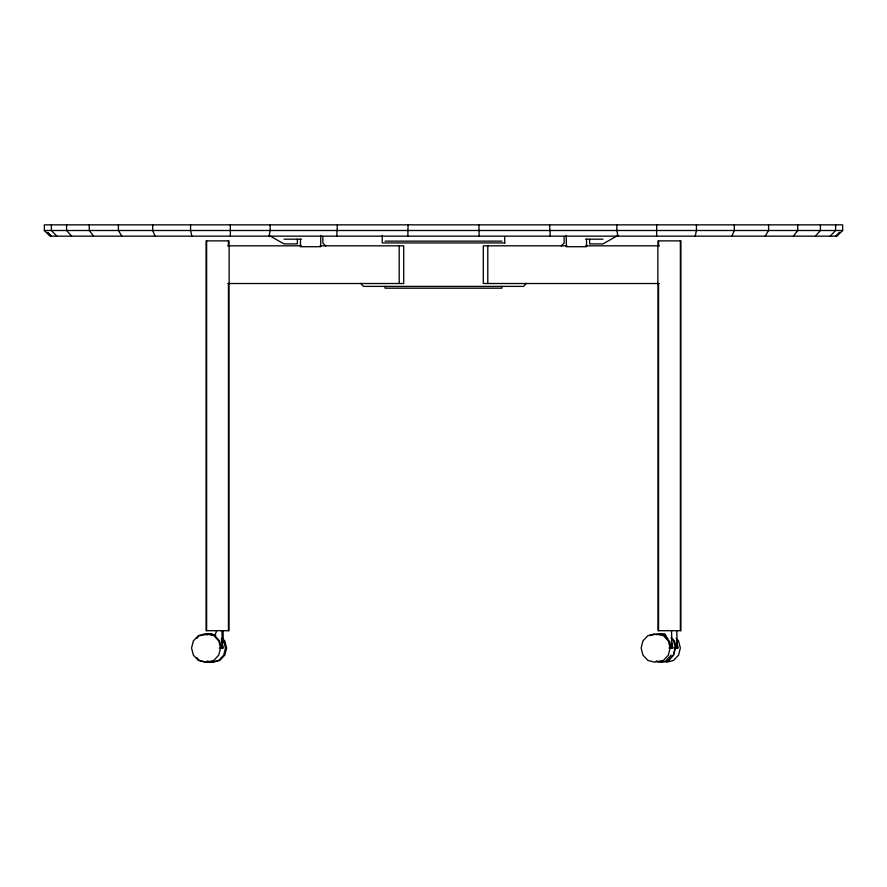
<?xml version="1.0" encoding="UTF-8"?>
<svg xmlns="http://www.w3.org/2000/svg" width="887" height="887" viewBox="0 0 887 887"><rect width="100%" height="100%" fill="white"/><g stroke="black" fill="none" stroke-linecap="round" stroke-linejoin="round"><path stroke-width="1.33" d="M656.624 236.153L656.679 224.843M407.843 236.153L408.064 224.843M336.738 236.153L337.404 224.843M269.038 236.153L270.169 230.498L270.169 224.843M695.186 236.153L696.439 230.498L696.439 224.843M675.085 648.02L673.311 655.094L668.366 660.394M221.617 648.02L219.499 640.957L214.898 635.646L216.672 630.701M731.919 236.153L734.314 230.498L734.314 224.843M765.171 236.153L768.597 230.498L768.597 224.843M793.433 236.153L797.723 230.498L797.723 224.843M815.43 236.153L820.408 230.498L820.408 224.843M526.401 283.352L523.574 286.39L363.426 286.39L360.599 283.352M561.305 245.976L564.143 242.949L564.143 237.217M196.903 638.296L199.375 635.646M666.248 660.394L671.193 655.094M830.177 236.153L835.609 230.498L835.609 224.843M835.609 236.153L839.346 232.383M842.65 230.498L837.006 236.153L49.994 236.153L44.35 230.498L44.35 224.843L842.65 224.843L842.65 230.498L44.35 230.498M617.995 235.41L602.96 243.903L589.633 243.903L589.633 239.18M205.008 633.883L198.289 635.646L193.344 640.957L191.57 648.02L193.344 655.094L198.289 660.394L205.008 662.157L210.452 661.569M200.407 635.646L207.126 633.883L213.834 635.646L218.79 640.957L220.553 648.02L218.79 655.094L213.834 660.394L207.126 662.157M204.853 634.77L208.212 633.883L211.561 634.77M206.593 634.77L209.953 633.883L215.552 635.358M207.68 634.77L211.039 633.883L215.508 635.059M212.071 662.157L218.79 660.394L223.735 655.094L225.498 648.02L223.735 640.957L221.262 638.296M654.584 633.883L647.865 635.646L642.92 640.957L641.146 648.02L642.92 655.094L647.865 660.394L654.584 662.157L663.421 660.394L668.366 655.094L670.128 648.02L668.366 640.957L663.421 635.646L656.702 633.883L649.983 635.646M656.169 634.77L659.529 633.883L666.248 635.646M658.62 634.77L661.968 633.883L665.328 634.77M661.447 634.77L664.795 633.883M661.647 662.157L668.687 660.394L673.632 655.094L675.406 648.02L673.632 640.957L671.16 638.296M284.04 239.18L301.469 239.18M585.531 239.18L602.96 239.18M385.069 241.142L501.931 241.142M504.891 242.949L382.275 242.949L382.275 235.41M227.771 245.821L301.436 245.821M320.007 245.821L403.707 245.821L403.707 283.518L227.771 283.518M566.993 245.821L483.293 245.821L483.293 283.518L659.229 283.518M585.564 245.821L659.229 245.821M214.898 635.646L215.608 635.646M219.355 648.02L223.38 648.02L221.617 640.957M668.931 648.02L672.956 648.02L671.193 640.957M674.198 648.02L678.233 648.02L676.459 640.957M661.968 662.157L656.169 661.27M661.447 661.27L666.924 662.157L673.632 660.394L678.588 655.094L680.351 648.02L678.588 640.957L676.105 638.296M656.491 661.27L659.85 662.157M207.68 661.27L211.039 662.157M206.593 661.27L213.157 662.157L219.876 660.394L224.821 655.094L226.584 648.02L224.821 640.957L223.169 639.183M204.964 661.868L199.375 660.394L196.903 657.744M269.005 235.41L284.04 243.903L297.367 243.903L297.367 239.18M667.833 638.296L664.474 635.646L669.075 640.957L671.193 648.02M56.823 236.153L51.391 230.498L51.391 224.843M325.695 245.976L322.857 242.949L322.857 237.217M71.57 236.153L66.592 230.498L66.592 224.843M671.282 637.42L674.342 640.957L676.459 648.02M93.567 236.153L89.277 230.498L89.277 224.843M121.829 236.153L118.403 230.498L118.403 224.843M155.081 236.153L152.686 230.498L152.686 224.843M191.814 236.153L190.561 230.498L190.561 224.843M617.962 236.153L616.831 230.498L616.831 224.843M676.227 643.308L677.169 648.02L676.814 630.701M670.96 643.308L671.902 648.02L671.548 630.701M221.85 645.669L222.327 648.02L221.972 630.701M550.262 236.153L549.596 224.843M479.157 236.153L478.936 224.843M223.047 630.701L223.302 642.687M230.376 236.153L230.321 224.843M680.373 240.876L680.373 630.701M658.553 240.876L658.553 246.398M658.553 283.729L658.553 630.701M658.043 246.398L658.043 240.876L680.894 240.876L680.894 630.701L658.043 630.701L658.043 283.729M657.855 245.821L657.855 283.518M586.54 239.18L586.54 246.719L566.283 246.719L566.283 235.41M504.725 237.217L504.725 242.949M501.931 286.39L501.931 288.186L385.069 288.186L385.069 286.39M487.795 245.821L487.795 283.518M399.205 245.821L399.205 283.518M320.717 235.41L320.717 246.719L300.46 246.719L300.46 239.18M229.145 245.821L229.145 283.518M228.957 246.398L228.957 240.876L206.106 240.876L206.106 630.701L228.957 630.701L228.957 283.729M228.447 240.876L228.447 246.398M228.447 283.729L228.447 630.701M206.627 240.876L206.627 630.701M51.446 236.153L47.676 232.383L51.391 236.153"/></g></svg>
